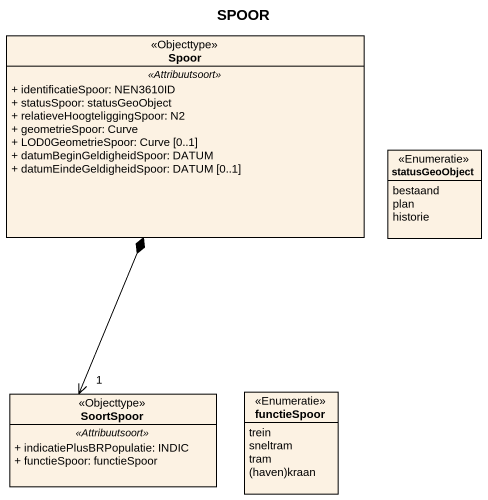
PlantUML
@startuml
title SPOOR
hide circle
hide empty members
skinparam classAttributeIconSize 0
class Spoor <<Objecttype>> {
  .. <<Attribuutsoort>> ..
  + identificatieSpoor: NEN3610ID
  + statusSpoor: statusGeoObject
  + relatieveHoogteliggingSpoor: N2
  + geometrieSpoor: Curve
  + LOD0GeometrieSpoor: Curve [0..1]
  + datumBeginGeldigheidSpoor: DATUM
  + datumEindeGeldigheidSpoor: DATUM [0..1]
}
enum statusGeoObject <<Enumeratie>> {
  bestaand
  plan
  historie
}
class SoortSpoor <<Objecttype>> {
  .. <<Attribuutsoort>> ..
  + indicatiePlusBRPopulatie: INDIC
  + functieSpoor: functieSpoor
}
enum functieSpoor <<Enumeratie>> {
  trein
  sneltram
  tram
  {field} (haven)kraan
}
Spoor *--> "1" SoortSpoor
@enduml
